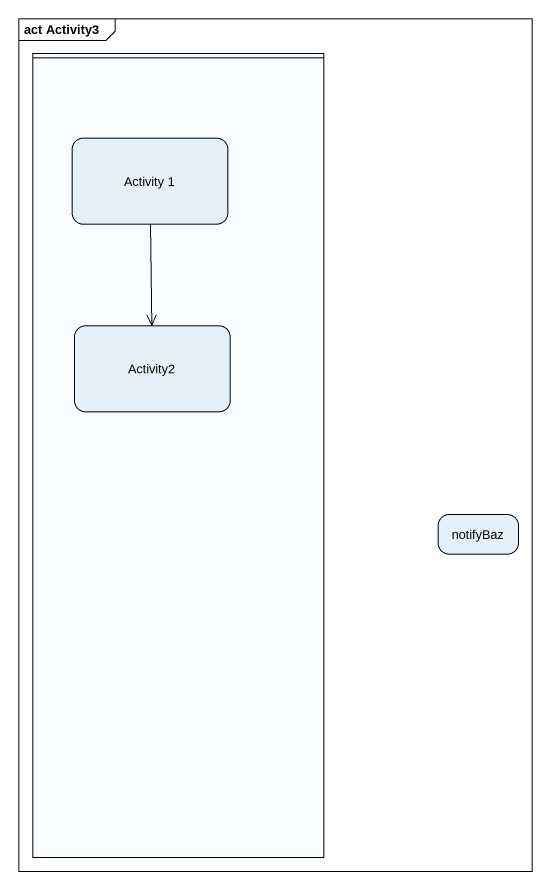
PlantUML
@startuml
mainframe act Activity3
hide empty description
state " " as lane1 <<partition>> {
  state "Activity 1" as Activity_1
  state Activity2
}
state notifyBaz
Activity_1 --> Activity2
@enduml
